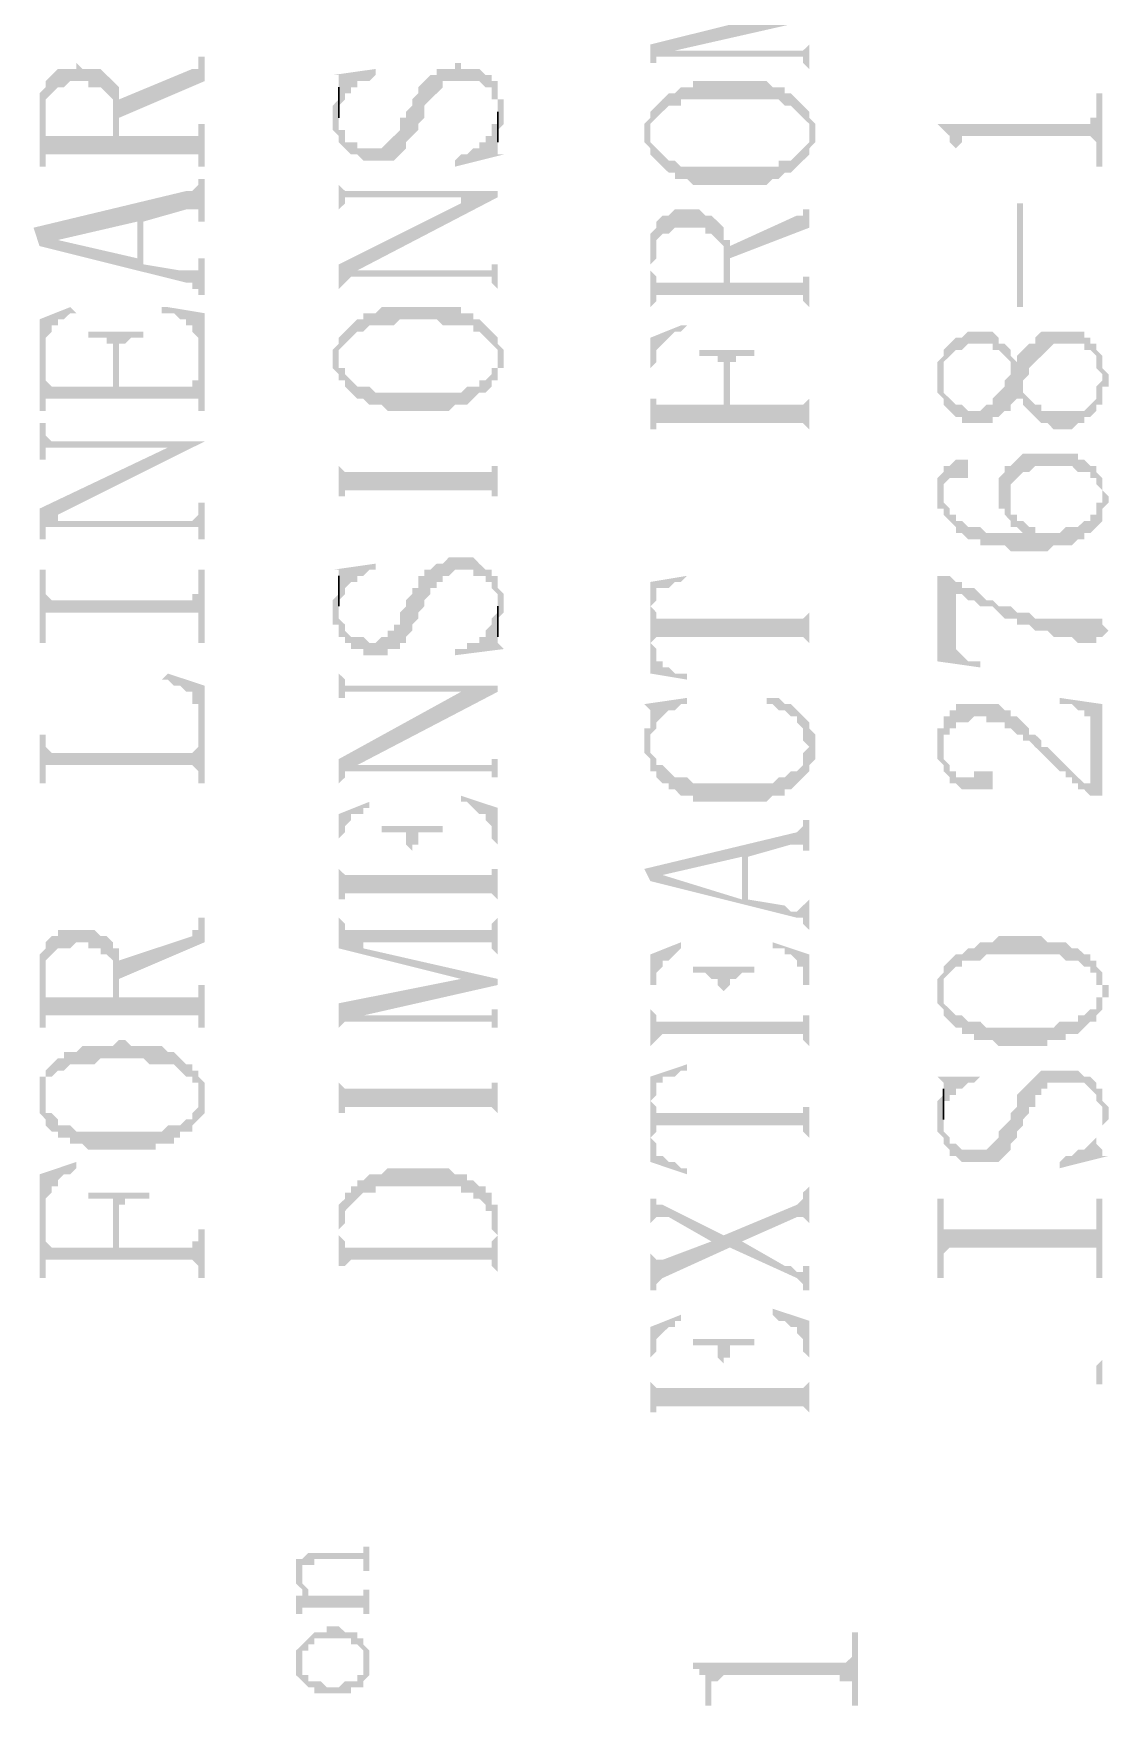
# Model space of a CAD drawing. Header units: inches. Extents: x 3613 to 8393, y -2205 to -794.
# Drawn here: x 3623.4 to 3631.35, y -1512.16 to -1499.8 of the extents above; entities that cross this region are included whole.
import ezdxf

# ---------------------------------------------------------------- set-up
doc = ezdxf.new("R2010")
doc.units = ezdxf.units.IN
doc.header["$MEASUREMENT"] = 0

msp = doc.modelspace()

# ---------------------------------------------------------------- hatches: boundary and pattern name
at = {"transparency": 33554559}
for points in [[(3627.961, -1499.883), (3627.961, -1500.064), (3627.961, -1500.019), (3628.006, -1500.019), (3628.006, -1499.974), (3628.051, -1499.974), (3628.142, -1499.928), (3629.135, -1499.703), (3628.864, -1499.658)], [(3628.051, -1499.974), (3629.089, -1499.974), (3629.089, -1500.019), (3629.089, -1500.019), (3629.135, -1500.064), (3629.135, -1499.838), (3629.135, -1499.883), (3629.135, -1499.883), (3629.089, -1499.928), (3628.142, -1499.928)], [(3624.035, -1500.289), (3624.035, -1500.425), (3624.667, -1500.154), (3624.667, -1499.974), (3624.621, -1499.974), (3624.621, -1500.019), (3624.621, -1500.064), (3624.576, -1500.064)], [(3623.448, -1500.38), (3623.448, -1500.786), (3623.493, -1500.786), (3623.493, -1500.335), (3623.493, -1500.289), (3623.538, -1500.244), (3623.538, -1500.244), (3623.583, -1500.199), (3623.628, -1500.199), (3623.674, -1500.154), (3623.809, -1500.154), (3623.809, -1500.199), (3623.899, -1500.199), (3623.944, -1500.244), (3623.944, -1500.244), (3623.99, -1500.289), (3623.99, -1500.56), (3624.035, -1500.199), (3623.99, -1500.154), (3623.99, -1500.154), (3623.944, -1500.109), (3623.944, -1500.109), (3623.899, -1500.064), (3623.764, -1500.064), (3623.719, -1500.019), (3623.719, -1500.064), (3623.583, -1500.064), (3623.538, -1500.109), (3623.538, -1500.109), (3623.493, -1500.154), (3623.493, -1500.199), (3623.448, -1500.244), (3623.448, -1500.335)], [(3625.614, -1500.425), (3625.614, -1500.515), (3625.659, -1500.56), (3625.659, -1500.605), (3625.659, -1500.605), (3625.705, -1500.651), (3625.705, -1500.651), (3625.75, -1500.696), (3625.795, -1500.696), (3625.84, -1500.741), (3626.066, -1500.741), (3626.111, -1500.696), (3626.111, -1500.696), (3626.156, -1500.651), (3626.156, -1500.605), (3626.201, -1500.56), (3626.201, -1500.56), (3626.246, -1500.515), (3626.246, -1500.47), (3626.291, -1500.425), (3626.291, -1500.335), (3626.336, -1500.289), (3626.336, -1500.289), (3626.382, -1500.244), (3626.382, -1500.244), (3626.427, -1500.199), (3626.427, -1500.154), (3626.697, -1500.154), (3626.743, -1500.199), (3626.788, -1500.199), (3626.788, -1500.289), (3626.833, -1500.289), (3626.833, -1500.56), (3626.833, -1500.515), (3626.833, -1500.515), (3626.878, -1500.47), (3626.878, -1500.38), (3626.878, -1500.289), (3626.833, -1500.289), (3626.833, -1500.154), (3626.788, -1500.154), (3626.788, -1500.109), (3626.743, -1500.109), (3626.697, -1500.064), (3626.562, -1500.064), (3626.562, -1500.019), (3626.517, -1500.019), (3626.517, -1500.064), (3626.382, -1500.064), (3626.382, -1500.109), (3626.336, -1500.109), (3626.291, -1500.154), (3626.291, -1500.154), (3626.246, -1500.199), (3626.246, -1500.244), (3626.201, -1500.289), (3626.201, -1500.335), (3626.156, -1500.38), (3626.156, -1500.425), (3626.111, -1500.425), (3626.111, -1500.515), (3626.066, -1500.56), (3626.066, -1500.56), (3626.02, -1500.605), (3626.02, -1500.605), (3625.975, -1500.651), (3625.795, -1500.651), (3625.795, -1500.605), (3625.705, -1500.605), (3625.705, -1500.515), (3625.659, -1500.515), (3625.659, -1500.244), (3625.659, -1500.289), (3625.659, -1500.289), (3625.614, -1500.335), (3625.614, -1500.38)], [(3625.614, -1500.109), (3625.659, -1500.109), (3625.659, -1500.154), (3625.659, -1500.335), (3625.705, -1500.289), (3625.705, -1500.244), (3625.75, -1500.244), (3625.75, -1500.199), (3625.795, -1500.199), (3625.795, -1500.154), (3625.885, -1500.154), (3625.93, -1500.109), (3625.93, -1500.064)], [(3623.493, -1500.741), (3623.493, -1500.696), (3624.621, -1500.696), (3624.621, -1500.786), (3624.667, -1500.786), (3624.667, -1500.47), (3624.621, -1500.47), (3624.621, -1500.515), (3624.621, -1500.56), (3624.035, -1500.56), (3624.035, -1500.289), (3624.035, -1500.199), (3623.99, -1500.56), (3623.493, -1500.56), (3623.493, -1500.425)], [(3627.961, -1500.38), (3627.961, -1500.56), (3627.961, -1500.515), (3627.961, -1500.47), (3628.006, -1500.425), (3628.006, -1500.425), (3628.051, -1500.38), (3628.051, -1500.38), (3628.097, -1500.335), (3628.187, -1500.335), (3628.187, -1500.289), (3628.909, -1500.289), (3628.954, -1500.335), (3628.999, -1500.335), (3629.044, -1500.38), (3629.044, -1500.38), (3629.089, -1500.425), (3629.089, -1500.425), (3629.135, -1500.47), (3629.135, -1500.56), (3629.135, -1500.38), (3629.089, -1500.335), (3629.089, -1500.335), (3629.044, -1500.289), (3629.044, -1500.289), (3628.999, -1500.244), (3628.954, -1500.244), (3628.954, -1500.199), (3628.864, -1500.199), (3628.819, -1500.154), (3628.277, -1500.154), (3628.277, -1500.199), (3628.187, -1500.199), (3628.142, -1500.244), (3628.097, -1500.244), (3628.051, -1500.289), (3628.051, -1500.289), (3628.006, -1500.335), (3628.006, -1500.335)], [(3630.082, -1500.47), (3630.082, -1500.47), (3630.127, -1500.515), (3630.127, -1500.515), (3630.173, -1500.56), (3630.173, -1500.605), (3630.173, -1500.605), (3630.218, -1500.651), (3630.218, -1500.786), (3630.218, -1500.651), (3630.263, -1500.605), (3630.263, -1500.56), (3631.211, -1500.56), (3631.256, -1500.605), (3631.256, -1500.786), (3631.301, -1500.786), (3631.301, -1500.244), (3631.256, -1500.244), (3631.256, -1500.335), (3631.256, -1500.425), (3631.211, -1500.425), (3631.211, -1500.47), (3631.166, -1500.47)], [(3626.517, -1500.741), (3626.517, -1500.786), (3626.878, -1500.696), (3626.833, -1500.696), (3626.833, -1500.651), (3626.833, -1500.47), (3626.788, -1500.47), (3626.788, -1500.56), (3626.743, -1500.56), (3626.743, -1500.605), (3626.697, -1500.605), (3626.697, -1500.651), (3626.652, -1500.651), (3626.607, -1500.696), (3626.562, -1500.696)], [(3627.916, -1500.56), (3627.916, -1500.605), (3627.961, -1500.651), (3627.961, -1500.696), (3628.006, -1500.741), (3628.006, -1500.741), (3628.051, -1500.786), (3628.051, -1500.786), (3628.097, -1500.831), (3628.142, -1500.831), (3628.142, -1500.876), (3628.232, -1500.876), (3628.277, -1500.921), (3628.819, -1500.921), (3628.864, -1500.876), (3628.909, -1500.876), (3628.954, -1500.831), (3628.999, -1500.831), (3629.044, -1500.786), (3629.044, -1500.786), (3629.089, -1500.741), (3629.089, -1500.741), (3629.135, -1500.696), (3629.135, -1500.651), (3629.135, -1500.651), (3629.18, -1500.605), (3629.18, -1500.56), (3629.18, -1500.47), (3629.135, -1500.425), (3629.135, -1500.38), (3629.135, -1500.56), (3629.135, -1500.605), (3629.089, -1500.651), (3629.089, -1500.651), (3629.044, -1500.696), (3629.044, -1500.696), (3628.999, -1500.741), (3628.909, -1500.741), (3628.909, -1500.786), (3628.187, -1500.786), (3628.142, -1500.741), (3628.097, -1500.741), (3628.051, -1500.696), (3628.051, -1500.696), (3628.006, -1500.651), (3628.006, -1500.651), (3627.961, -1500.605), (3627.961, -1500.56), (3627.961, -1500.38), (3627.961, -1500.425), (3627.961, -1500.425), (3627.916, -1500.47), (3627.916, -1500.515)], [(3623.403, -1501.237), (3623.448, -1501.373), (3623.583, -1501.328), (3624.17, -1501.192), (3624.17, -1501.463), (3624.215, -1501.192), (3624.531, -1501.102), (3624.621, -1501.102), (3624.621, -1501.192), (3624.667, -1501.192), (3624.667, -1500.876), (3624.621, -1500.876), (3624.621, -1500.921), (3624.621, -1500.921), (3624.576, -1500.966), (3624.531, -1500.966)], [(3625.659, -1500.876), (3625.659, -1501.147), (3625.659, -1501.102), (3625.705, -1501.057), (3625.705, -1501.012), (3626.562, -1501.012), (3626.562, -1501.057), (3626.833, -1501.012), (3626.833, -1500.966), (3625.705, -1500.966), (3625.659, -1500.921)], [(3625.659, -1501.508), (3625.659, -1501.734), (3625.659, -1501.689), (3625.705, -1501.643), (3625.705, -1501.643), (3625.75, -1501.598), (3625.795, -1501.553), (3626.833, -1501.012), (3626.562, -1501.057)], [(3627.961, -1501.463), (3627.961, -1501.824), (3627.961, -1501.508), (3628.006, -1501.463), (3628.006, -1501.373), (3628.006, -1501.328), (3628.051, -1501.282), (3628.097, -1501.282), (3628.142, -1501.237), (3628.367, -1501.237), (3628.367, -1501.282), (3628.412, -1501.282), (3628.458, -1501.328), (3628.458, -1501.328), (3628.503, -1501.373), (3628.503, -1501.418), (3628.503, -1501.643), (3628.503, -1501.237), (3628.458, -1501.192), (3628.458, -1501.192), (3628.412, -1501.147), (3628.367, -1501.147), (3628.322, -1501.102), (3628.142, -1501.102), (3628.097, -1501.147), (3628.051, -1501.147), (3628.006, -1501.192), (3628.006, -1501.237), (3627.961, -1501.282), (3627.961, -1501.418)], [(3628.548, -1501.373), (3628.548, -1501.463), (3629.135, -1501.237), (3629.135, -1501.057), (3629.135, -1501.102), (3629.089, -1501.102), (3629.089, -1501.147), (3629.044, -1501.147)], [(3630.714, -1501.824), (3630.714, -1501.057), (3630.669, -1501.057), (3630.669, -1501.824)], [(3623.448, -1501.373), (3624.531, -1501.643), (3624.576, -1501.643), (3624.576, -1501.689), (3624.621, -1501.689), (3624.621, -1501.734), (3624.667, -1501.734), (3624.667, -1501.463), (3624.621, -1501.463), (3624.621, -1501.508), (3624.621, -1501.553), (3624.486, -1501.553), (3624.215, -1501.508), (3624.215, -1501.192), (3624.17, -1501.463), (3623.583, -1501.328), (3623.583, -1501.328)], [(3627.961, -1501.824), (3628.006, -1501.779), (3628.006, -1501.734), (3629.089, -1501.734), (3629.089, -1501.779), (3629.089, -1501.779), (3629.135, -1501.824), (3629.135, -1501.553), (3629.135, -1501.598), (3629.089, -1501.598), (3629.089, -1501.643), (3628.548, -1501.643), (3628.548, -1501.328), (3628.503, -1501.328), (3628.503, -1501.282), (3628.503, -1501.643), (3628.006, -1501.643), (3628.006, -1501.598), (3628.006, -1501.598), (3627.961, -1501.553), (3627.961, -1501.508)], [(3625.75, -1501.598), (3626.788, -1501.598), (3626.788, -1501.643), (3626.788, -1501.643), (3626.833, -1501.689), (3626.833, -1501.734), (3626.833, -1501.463), (3626.833, -1501.508), (3626.788, -1501.508), (3626.788, -1501.553), (3625.795, -1501.553)], [(3623.448, -1501.914), (3623.448, -1502.591), (3623.493, -1502.591), (3623.493, -1502.14), (3623.493, -1502.05), (3623.538, -1502.005), (3623.538, -1501.959), (3623.583, -1501.959), (3623.583, -1501.914), (3623.628, -1501.914), (3623.674, -1501.869), (3623.719, -1501.869), (3623.674, -1501.824)], [(3624.351, -1501.824), (3624.351, -1501.869), (3624.441, -1501.869), (3624.486, -1501.914), (3624.531, -1501.914), (3624.531, -1501.959), (3624.576, -1501.959), (3624.576, -1502.005), (3624.621, -1502.05), (3624.621, -1502.591), (3624.667, -1502.591), (3624.667, -1501.869), (3624.396, -1501.824)], [(3625.659, -1502.05), (3625.659, -1502.185), (3625.659, -1502.14), (3625.659, -1502.14), (3625.705, -1502.095), (3625.705, -1502.095), (3625.75, -1502.05), (3625.75, -1502.05), (3625.795, -1502.005), (3625.84, -1502.005), (3625.885, -1501.959), (3626.066, -1501.959), (3626.111, -1501.914), (3626.382, -1501.914), (3626.427, -1501.959), (3626.652, -1501.959), (3626.652, -1502.005), (3626.697, -1502.005), (3626.743, -1502.05), (3626.743, -1502.05), (3626.788, -1502.095), (3626.788, -1502.095), (3626.833, -1502.14), (3626.833, -1502.185), (3626.833, -1502.05), (3626.788, -1502.005), (3626.788, -1502.005), (3626.743, -1501.959), (3626.743, -1501.959), (3626.697, -1501.914), (3626.652, -1501.914), (3626.652, -1501.869), (3626.562, -1501.869), (3626.562, -1501.824), (3625.975, -1501.824), (3625.93, -1501.869), (3625.84, -1501.869), (3625.84, -1501.914), (3625.795, -1501.914), (3625.75, -1501.959), (3625.75, -1501.959), (3625.705, -1502.005), (3625.705, -1502.005)], [(3627.961, -1502.05), (3627.961, -1502.772), (3627.961, -1502.275), (3627.961, -1502.275), (3628.006, -1502.23), (3628.006, -1502.14), (3628.051, -1502.095), (3628.051, -1502.095), (3628.097, -1502.05), (3628.097, -1502.05), (3628.142, -1502.005), (3628.187, -1502.005), (3628.232, -1501.959), (3628.187, -1501.959)], [(3623.809, -1502.005), (3623.809, -1502.05), (3623.944, -1502.05), (3623.944, -1502.095), (3623.99, -1502.095), (3623.99, -1502.411), (3624.035, -1502.185), (3624.035, -1502.095), (3624.08, -1502.095), (3624.125, -1502.05), (3624.215, -1502.05), (3624.215, -1502.005)], [(3625.614, -1502.185), (3625.614, -1502.275), (3625.659, -1502.32), (3625.659, -1502.366), (3625.705, -1502.366), (3625.705, -1502.411), (3625.75, -1502.456), (3625.75, -1502.456), (3625.795, -1502.501), (3625.84, -1502.501), (3625.885, -1502.546), (3625.975, -1502.546), (3626.02, -1502.591), (3626.472, -1502.591), (3626.517, -1502.546), (3626.607, -1502.546), (3626.652, -1502.501), (3626.652, -1502.501), (3626.697, -1502.456), (3626.743, -1502.456), (3626.788, -1502.411), (3626.788, -1502.366), (3626.833, -1502.366), (3626.833, -1502.275), (3626.878, -1502.275), (3626.878, -1502.185), (3626.878, -1502.14), (3626.833, -1502.095), (3626.833, -1502.05), (3626.833, -1502.23), (3626.833, -1502.275), (3626.788, -1502.275), (3626.788, -1502.32), (3626.743, -1502.366), (3626.697, -1502.366), (3626.697, -1502.411), (3626.607, -1502.411), (3626.562, -1502.456), (3625.93, -1502.456), (3625.885, -1502.411), (3625.795, -1502.411), (3625.75, -1502.366), (3625.75, -1502.366), (3625.705, -1502.32), (3625.705, -1502.275), (3625.659, -1502.275), (3625.659, -1502.05), (3625.659, -1502.095), (3625.614, -1502.14)], [(3630.082, -1502.32), (3630.082, -1502.456), (3630.082, -1502.456), (3630.127, -1502.501), (3630.127, -1502.546), (3630.127, -1502.546), (3630.173, -1502.591), (3630.173, -1502.591), (3630.218, -1502.636), (3630.263, -1502.636), (3630.263, -1502.681), (3630.489, -1502.681), (3630.489, -1502.636), (3630.534, -1502.636), (3630.579, -1502.591), (3630.624, -1502.591), (3630.624, -1502.546), (3630.669, -1502.501), (3630.669, -1502.456), (3630.669, -1502.501), (3630.714, -1502.501), (3630.714, -1502.366), (3630.759, -1502.32), (3630.759, -1502.275), (3630.804, -1502.23), (3630.804, -1502.23), (3630.85, -1502.185), (3630.85, -1502.185), (3630.895, -1502.14), (3630.895, -1502.14), (3630.94, -1502.095), (3631.166, -1502.095), (3631.166, -1502.14), (3631.211, -1502.14), (3631.256, -1502.185), (3631.256, -1502.275), (3631.301, -1502.32), (3631.301, -1502.546), (3631.301, -1502.411), (3631.346, -1502.411), (3631.346, -1502.32), (3631.301, -1502.275), (3631.301, -1502.185), (3631.301, -1502.185), (3631.256, -1502.14), (3631.256, -1502.095), (3631.211, -1502.095), (3631.211, -1502.05), (3631.166, -1502.05), (3631.166, -1502.005), (3630.85, -1502.005), (3630.804, -1502.05), (3630.804, -1502.095), (3630.759, -1502.095), (3630.714, -1502.14), (3630.714, -1502.14), (3630.669, -1502.185), (3630.669, -1502.23), (3630.669, -1502.23), (3630.624, -1502.185), (3630.624, -1502.275), (3630.624, -1502.32), (3630.579, -1502.366), (3630.579, -1502.411), (3630.579, -1502.411), (3630.534, -1502.456), (3630.534, -1502.456), (3630.489, -1502.501), (3630.489, -1502.546), (3630.443, -1502.546), (3630.398, -1502.591), (3630.308, -1502.591), (3630.263, -1502.546), (3630.218, -1502.546), (3630.173, -1502.501), (3630.173, -1502.501), (3630.127, -1502.456), (3630.127, -1502.14), (3630.127, -1502.185), (3630.082, -1502.23), (3630.082, -1502.275), (3630.082, -1502.275)], [(3630.127, -1502.14), (3630.127, -1502.32), (3630.127, -1502.23), (3630.173, -1502.185), (3630.173, -1502.185), (3630.218, -1502.14), (3630.263, -1502.14), (3630.308, -1502.095), (3630.489, -1502.095), (3630.489, -1502.14), (3630.534, -1502.14), (3630.579, -1502.185), (3630.579, -1502.185), (3630.624, -1502.23), (3630.624, -1502.275), (3630.624, -1502.14), (3630.624, -1502.14), (3630.579, -1502.095), (3630.534, -1502.095), (3630.534, -1502.05), (3630.534, -1502.05), (3630.489, -1502.005), (3630.308, -1502.005), (3630.263, -1502.05), (3630.218, -1502.05), (3630.173, -1502.095), (3630.173, -1502.095)], [(3623.493, -1502.591), (3623.493, -1502.501), (3624.621, -1502.501), (3624.621, -1502.546), (3624.621, -1502.32), (3624.621, -1502.366), (3624.576, -1502.366), (3624.576, -1502.411), (3624.035, -1502.411), (3624.035, -1502.185), (3623.99, -1502.411), (3623.538, -1502.411), (3623.493, -1502.366), (3623.493, -1502.14)], [(3628.322, -1502.14), (3628.322, -1502.185), (3628.458, -1502.185), (3628.458, -1502.23), (3628.503, -1502.23), (3628.503, -1502.546), (3628.548, -1502.32), (3628.548, -1502.23), (3628.593, -1502.23), (3628.593, -1502.185), (3628.728, -1502.185), (3628.728, -1502.14)], [(3627.961, -1502.727), (3628.006, -1502.727), (3628.006, -1502.681), (3629.089, -1502.681), (3629.135, -1502.727), (3629.135, -1502.772), (3629.135, -1502.456), (3629.135, -1502.501), (3629.135, -1502.501), (3629.089, -1502.546), (3628.548, -1502.546), (3628.548, -1502.32), (3628.503, -1502.546), (3628.006, -1502.546), (3628.006, -1502.501), (3627.961, -1502.501), (3627.961, -1502.275)], [(3630.714, -1502.501), (3630.714, -1502.546), (3630.759, -1502.591), (3630.759, -1502.591), (3630.804, -1502.636), (3630.804, -1502.636), (3630.85, -1502.681), (3630.895, -1502.681), (3630.94, -1502.727), (3631.075, -1502.727), (3631.12, -1502.681), (3631.166, -1502.681), (3631.166, -1502.636), (3631.211, -1502.636), (3631.256, -1502.591), (3631.256, -1502.546), (3631.301, -1502.546), (3631.301, -1502.366), (3631.301, -1502.366), (3631.256, -1502.411), (3631.256, -1502.501), (3631.256, -1502.501), (3631.211, -1502.546), (3631.211, -1502.546), (3631.166, -1502.591), (3630.85, -1502.591), (3630.85, -1502.546), (3630.804, -1502.546), (3630.759, -1502.501), (3630.759, -1502.501), (3630.714, -1502.456), (3630.714, -1502.456)], [(3623.448, -1502.681), (3623.448, -1502.952), (3623.493, -1502.952), (3623.493, -1502.862), (3624.396, -1502.862), (3624.667, -1502.817), (3623.538, -1502.817), (3623.493, -1502.772), (3623.493, -1502.681)], [(3623.448, -1503.313), (3623.448, -1503.539), (3623.493, -1503.539), (3623.493, -1503.494), (3623.493, -1503.449), (3623.538, -1503.449), (3623.583, -1503.358), (3624.667, -1502.817), (3624.396, -1502.862)], [(3625.659, -1502.817), (3625.659, -1503.404), (3625.659, -1503.223), (3625.705, -1503.223), (3625.705, -1503.178), (3626.788, -1503.178), (3626.788, -1503.223), (3626.833, -1503.223), (3626.833, -1503.404), (3626.833, -1502.817), (3626.833, -1502.997), (3626.788, -1502.997), (3626.788, -1503.043), (3625.705, -1503.043), (3625.659, -1502.997)], [(3630.127, -1503.043), (3630.127, -1503.178), (3630.127, -1503.133), (3630.127, -1503.133), (3630.173, -1503.088), (3630.308, -1503.088), (3630.308, -1503.043), (3630.308, -1502.952), (3630.218, -1502.952), (3630.173, -1502.997), (3630.127, -1502.997)], [(3630.534, -1503.223), (3630.534, -1503.313), (3630.579, -1503.313), (3630.579, -1503.358), (3630.579, -1503.358), (3630.624, -1503.404), (3630.624, -1503.133), (3630.624, -1503.133), (3630.669, -1503.088), (3630.669, -1503.088), (3630.714, -1503.043), (3630.759, -1503.043), (3630.804, -1502.997), (3631.075, -1502.997), (3631.12, -1503.043), (3631.211, -1503.043), (3631.211, -1503.088), (3631.256, -1503.088), (3631.256, -1503.133), (3631.256, -1503.133), (3631.301, -1503.178), (3631.301, -1503.404), (3631.301, -1503.358), (3631.301, -1503.313), (3631.346, -1503.268), (3631.346, -1503.223), (3631.346, -1503.223), (3631.301, -1503.178), (3631.301, -1503.088), (3631.301, -1503.088), (3631.256, -1503.043), (3631.256, -1502.997), (3631.211, -1502.997), (3631.166, -1502.952), (3631.12, -1502.952), (3631.12, -1502.907), (3630.714, -1502.907), (3630.669, -1502.952), (3630.669, -1502.952), (3630.624, -1502.997), (3630.579, -1502.997), (3630.579, -1503.043), (3630.579, -1503.043), (3630.534, -1503.088), (3630.534, -1503.178)], [(3630.082, -1503.178), (3630.082, -1503.223), (3630.082, -1503.313), (3630.127, -1503.313), (3630.127, -1503.358), (3630.173, -1503.404), (3630.173, -1503.404), (3630.218, -1503.449), (3630.218, -1503.494), (3630.263, -1503.494), (3630.308, -1503.539), (3630.398, -1503.539), (3630.398, -1503.584), (3630.579, -1503.584), (3630.624, -1503.629), (3630.895, -1503.629), (3630.94, -1503.584), (3631.075, -1503.584), (3631.12, -1503.539), (3631.166, -1503.539), (3631.166, -1503.494), (3631.211, -1503.494), (3631.256, -1503.449), (3631.256, -1503.449), (3631.301, -1503.404), (3631.301, -1503.223), (3631.301, -1503.268), (3631.256, -1503.268), (3631.256, -1503.358), (3631.211, -1503.358), (3631.211, -1503.404), (3631.166, -1503.404), (3631.12, -1503.449), (3631.03, -1503.449), (3630.985, -1503.494), (3630.804, -1503.494), (3630.804, -1503.449), (3630.759, -1503.449), (3630.714, -1503.494), (3630.443, -1503.494), (3630.398, -1503.449), (3630.308, -1503.449), (3630.263, -1503.404), (3630.218, -1503.404), (3630.218, -1503.358), (3630.173, -1503.358), (3630.173, -1503.313), (3630.127, -1503.268), (3630.127, -1503.043), (3630.082, -1503.088), (3630.082, -1503.133)], [(3623.538, -1503.449), (3624.621, -1503.449), (3624.621, -1503.539), (3624.667, -1503.539), (3624.667, -1503.268), (3624.621, -1503.268), (3624.621, -1503.358), (3624.621, -1503.358), (3624.576, -1503.404), (3623.583, -1503.404), (3623.583, -1503.358)], [(3630.624, -1503.404), (3630.624, -1503.449), (3630.669, -1503.449), (3630.714, -1503.494), (3630.759, -1503.449), (3630.714, -1503.404), (3630.669, -1503.404), (3630.669, -1503.358), (3630.624, -1503.358), (3630.624, -1503.268), (3630.624, -1503.223)], [(3625.614, -1504.035), (3625.614, -1504.171), (3625.659, -1504.171), (3625.659, -1504.261), (3625.705, -1504.261), (3625.705, -1504.306), (3625.75, -1504.306), (3625.75, -1504.351), (3625.84, -1504.351), (3625.84, -1504.397), (3626.02, -1504.397), (3626.02, -1504.351), (3626.111, -1504.351), (3626.111, -1504.306), (3626.156, -1504.306), (3626.156, -1504.261), (3626.156, -1504.261), (3626.201, -1504.216), (3626.201, -1504.171), (3626.246, -1504.126), (3626.246, -1504.081), (3626.291, -1504.035), (3626.291, -1503.99), (3626.336, -1503.945), (3626.336, -1503.9), (3626.382, -1503.9), (3626.382, -1503.855), (3626.427, -1503.855), (3626.427, -1503.81), (3626.472, -1503.81), (3626.517, -1503.765), (3626.652, -1503.765), (3626.652, -1503.81), (3626.743, -1503.81), (3626.743, -1503.855), (3626.788, -1503.855), (3626.788, -1503.9), (3626.788, -1503.9), (3626.833, -1503.945), (3626.833, -1504.216), (3626.833, -1504.126), (3626.878, -1504.081), (3626.878, -1504.035), (3626.878, -1503.945), (3626.833, -1503.9), (3626.833, -1503.855), (3626.833, -1503.81), (3626.788, -1503.81), (3626.788, -1503.765), (3626.743, -1503.765), (3626.697, -1503.72), (3626.697, -1503.72), (3626.652, -1503.674), (3626.472, -1503.674), (3626.427, -1503.72), (3626.382, -1503.72), (3626.336, -1503.765), (3626.291, -1503.765), (3626.291, -1503.81), (3626.246, -1503.81), (3626.246, -1503.9), (3626.201, -1503.9), (3626.201, -1503.945), (3626.156, -1503.99), (3626.156, -1504.035), (3626.111, -1504.081), (3626.111, -1504.171), (3626.066, -1504.171), (3626.066, -1504.216), (3626.02, -1504.216), (3626.02, -1504.261), (3625.975, -1504.261), (3625.93, -1504.306), (3625.885, -1504.306), (3625.84, -1504.261), (3625.75, -1504.261), (3625.705, -1504.216), (3625.705, -1504.171), (3625.659, -1504.126), (3625.659, -1503.855), (3625.659, -1503.945), (3625.614, -1503.99), (3625.614, -1503.99)], [(3623.448, -1503.765), (3623.448, -1504.306), (3623.493, -1504.306), (3623.493, -1504.081), (3624.621, -1504.081), (3624.621, -1504.306), (3624.667, -1504.306), (3624.667, -1503.765), (3624.621, -1503.765), (3624.621, -1503.9), (3624.621, -1503.945), (3624.576, -1503.945), (3624.576, -1503.99), (3623.538, -1503.99), (3623.493, -1503.945), (3623.493, -1503.765)], [(3625.614, -1503.765), (3625.659, -1503.765), (3625.659, -1503.81), (3625.659, -1503.99), (3625.705, -1503.945), (3625.705, -1503.9), (3625.705, -1503.9), (3625.75, -1503.855), (3625.795, -1503.855), (3625.795, -1503.81), (3625.84, -1503.81), (3625.885, -1503.765), (3625.93, -1503.765), (3625.93, -1503.72)], [(3627.961, -1503.855), (3627.961, -1504.035), (3627.961, -1504.035), (3628.006, -1503.99), (3628.006, -1503.945), (3628.006, -1503.9), (3628.097, -1503.9), (3628.142, -1503.855), (3628.187, -1503.855), (3628.232, -1503.81), (3628.232, -1503.81)], [(3630.082, -1503.81), (3630.082, -1504.442), (3630.398, -1504.487), (3630.398, -1504.442), (3630.308, -1504.442), (3630.263, -1504.397), (3630.263, -1504.397), (3630.218, -1504.351), (3630.218, -1503.9), (3630.173, -1503.81), (3630.127, -1503.81)], [(3630.173, -1503.81), (3630.218, -1503.9), (3630.218, -1503.945), (3630.263, -1503.945), (3630.308, -1503.99), (3630.353, -1503.99), (3630.398, -1504.035), (3630.489, -1504.035), (3630.534, -1504.081), (3630.534, -1504.081), (3630.579, -1504.126), (3630.669, -1504.126), (3630.669, -1504.171), (3630.759, -1504.171), (3630.804, -1504.216), (3630.895, -1504.216), (3630.94, -1504.261), (3631.075, -1504.261), (3631.12, -1504.306), (3631.256, -1504.306), (3631.256, -1504.261), (3631.301, -1504.261), (3631.346, -1504.216), (3631.301, -1504.171), (3631.301, -1504.126), (3630.804, -1504.126), (3630.759, -1504.081), (3630.669, -1504.081), (3630.624, -1504.035), (3630.534, -1504.035), (3630.489, -1503.99), (3630.443, -1503.99), (3630.398, -1503.945), (3630.398, -1503.945), (3630.353, -1503.9), (3630.263, -1503.9), (3630.263, -1503.855), (3630.218, -1503.855)], [(3627.961, -1503.855), (3627.961, -1504.532), (3628.232, -1504.577), (3628.232, -1504.532), (3628.142, -1504.532), (3628.097, -1504.487), (3628.051, -1504.487), (3628.051, -1504.442), (3628.006, -1504.442), (3628.006, -1504.351), (3627.961, -1504.306), (3627.961, -1504.035)], [(3627.961, -1504.035), (3627.961, -1504.306), (3628.006, -1504.261), (3629.089, -1504.261), (3629.135, -1504.306), (3629.135, -1504.397), (3629.135, -1503.99), (3629.135, -1504.081), (3629.135, -1504.081), (3629.089, -1504.126), (3628.006, -1504.126), (3628.006, -1504.081)], [(3626.517, -1504.351), (3626.517, -1504.397), (3626.878, -1504.351), (3626.833, -1504.306), (3626.833, -1504.081), (3626.788, -1504.126), (3626.788, -1504.171), (3626.788, -1504.171), (3626.743, -1504.216), (3626.743, -1504.261), (3626.697, -1504.261), (3626.697, -1504.306), (3626.607, -1504.306), (3626.607, -1504.351), (3626.562, -1504.351)], [(3624.351, -1504.577), (3624.396, -1504.577), (3624.441, -1504.622), (3624.486, -1504.622), (3624.531, -1504.667), (3624.576, -1504.667), (3624.576, -1504.758), (3624.621, -1504.758), (3624.621, -1505.344), (3624.667, -1505.344), (3624.667, -1504.622), (3624.396, -1504.532)], [(3625.659, -1504.487), (3625.659, -1504.803), (3625.659, -1504.712), (3625.705, -1504.712), (3625.705, -1504.667), (3626.833, -1504.667), (3626.833, -1504.622), (3625.705, -1504.622), (3625.705, -1504.577), (3625.705, -1504.577), (3625.659, -1504.532)], [(3625.659, -1505.164), (3625.659, -1505.389), (3625.659, -1505.344), (3625.705, -1505.299), (3625.705, -1505.254), (3625.75, -1505.254), (3625.795, -1505.209), (3626.833, -1504.667), (3626.562, -1504.667)], [(3627.916, -1504.758), (3627.916, -1504.758), (3627.961, -1504.803), (3627.961, -1505.209), (3627.961, -1504.983), (3628.006, -1504.938), (3628.006, -1504.893), (3628.006, -1504.893), (3628.051, -1504.848), (3628.051, -1504.848), (3628.097, -1504.803), (3628.142, -1504.803), (3628.187, -1504.758), (3628.232, -1504.758), (3628.232, -1504.712)], [(3628.819, -1504.758), (3628.864, -1504.758), (3628.909, -1504.803), (3628.954, -1504.803), (3628.999, -1504.848), (3629.044, -1504.848), (3629.044, -1504.893), (3629.089, -1504.938), (3629.089, -1505.028), (3629.135, -1505.074), (3629.135, -1504.893), (3629.089, -1504.848), (3629.089, -1504.848), (3629.044, -1504.803), (3629.044, -1504.803), (3628.999, -1504.758), (3628.954, -1504.758), (3628.909, -1504.712), (3628.819, -1504.712)], [(3630.082, -1505.074), (3630.082, -1505.119), (3630.082, -1505.164), (3630.127, -1505.209), (3630.127, -1505.254), (3630.127, -1505.074), (3630.127, -1504.983), (3630.173, -1504.983), (3630.173, -1504.938), (3630.218, -1504.938), (3630.218, -1504.893), (3630.308, -1504.893), (3630.353, -1504.848), (3630.443, -1504.848), (3630.443, -1504.893), (3630.579, -1504.893), (3630.579, -1504.938), (3630.624, -1504.938), (3630.669, -1504.983), (3630.714, -1504.983), (3630.714, -1505.028), (3630.759, -1505.028), (3630.804, -1505.074), (3630.804, -1505.074), (3630.85, -1505.119), (3630.895, -1505.164), (3630.895, -1505.164), (3630.94, -1505.209), (3630.94, -1505.209), (3630.985, -1505.254), (3631.03, -1505.254), (3631.03, -1505.299), (3631.075, -1505.299), (3631.075, -1505.344), (3631.12, -1505.344), (3631.12, -1505.389), (3631.166, -1505.389), (3631.211, -1505.435), (3631.211, -1505.344), (3631.166, -1505.344), (3631.12, -1505.299), (3631.12, -1505.299), (3631.075, -1505.254), (3631.03, -1505.209), (3631.03, -1505.209), (3630.985, -1505.164), (3630.985, -1505.164), (3630.94, -1505.119), (3630.94, -1505.119), (3630.895, -1505.074), (3630.85, -1505.074), (3630.85, -1505.028), (3630.804, -1504.983), (3630.759, -1504.983), (3630.759, -1504.938), (3630.714, -1504.893), (3630.714, -1504.893), (3630.669, -1504.848), (3630.624, -1504.848), (3630.624, -1504.803), (3630.579, -1504.803), (3630.534, -1504.758), (3630.218, -1504.758), (3630.218, -1504.803), (3630.173, -1504.803), (3630.173, -1504.848), (3630.127, -1504.848), (3630.127, -1504.938), (3630.082, -1504.938), (3630.082, -1505.028)], [(3630.985, -1504.712), (3630.985, -1504.758), (3631.075, -1504.758), (3631.12, -1504.803), (3631.166, -1504.803), (3631.166, -1504.848), (3631.211, -1504.848), (3631.211, -1505.435), (3631.301, -1505.435), (3631.301, -1504.758)], [(3627.916, -1505.028), (3627.916, -1505.119), (3627.961, -1505.164), (3627.961, -1505.209), (3627.961, -1504.848), (3627.961, -1504.938), (3627.916, -1504.938), (3627.916, -1504.983)], [(3627.961, -1505.209), (3627.961, -1505.254), (3628.006, -1505.254), (3628.006, -1505.299), (3628.051, -1505.344), (3628.097, -1505.344), (3628.097, -1505.389), (3628.142, -1505.389), (3628.187, -1505.435), (3628.277, -1505.435), (3628.277, -1505.48), (3628.819, -1505.48), (3628.864, -1505.435), (3628.954, -1505.435), (3628.954, -1505.389), (3628.999, -1505.389), (3629.044, -1505.344), (3629.044, -1505.344), (3629.089, -1505.299), (3629.089, -1505.299), (3629.135, -1505.254), (3629.135, -1505.209), (3629.18, -1505.164), (3629.18, -1505.119), (3629.18, -1505.074), (3629.18, -1504.983), (3629.135, -1504.938), (3629.135, -1504.893), (3629.135, -1505.074), (3629.135, -1505.074), (3629.089, -1505.119), (3629.089, -1505.164), (3629.089, -1505.209), (3629.044, -1505.254), (3628.999, -1505.254), (3628.954, -1505.299), (3628.909, -1505.299), (3628.864, -1505.344), (3628.277, -1505.344), (3628.232, -1505.299), (3628.142, -1505.299), (3628.097, -1505.254), (3628.097, -1505.254), (3628.051, -1505.209), (3628.006, -1505.209), (3628.006, -1505.164), (3628.006, -1505.164), (3627.961, -1505.119), (3627.961, -1505.074), (3627.961, -1505.074)], [(3623.448, -1504.983), (3623.448, -1505.344), (3623.493, -1505.344), (3623.493, -1505.254), (3623.493, -1505.209), (3624.576, -1505.209), (3624.621, -1505.254), (3624.621, -1505.299), (3624.621, -1505.028), (3624.621, -1505.074), (3624.621, -1505.074), (3624.576, -1505.119), (3623.538, -1505.119), (3623.493, -1505.074), (3623.493, -1504.983)], [(3625.75, -1505.254), (3626.788, -1505.254), (3626.788, -1505.299), (3626.833, -1505.299), (3626.833, -1505.389), (3626.833, -1505.074), (3626.833, -1505.164), (3626.788, -1505.164), (3626.788, -1505.209), (3625.795, -1505.209)], [(3630.127, -1505.254), (3630.127, -1505.254), (3630.173, -1505.299), (3630.173, -1505.344), (3630.218, -1505.344), (3630.263, -1505.389), (3630.489, -1505.389), (3630.489, -1505.299), (3630.489, -1505.254), (3630.353, -1505.254), (3630.353, -1505.299), (3630.218, -1505.299), (3630.218, -1505.254), (3630.173, -1505.254), (3630.173, -1505.209), (3630.173, -1505.209), (3630.127, -1505.164), (3630.127, -1505.074)], [(3626.562, -1505.48), (3626.607, -1505.48), (3626.652, -1505.525), (3626.652, -1505.525), (3626.697, -1505.57), (3626.743, -1505.57), (3626.743, -1505.615), (3626.743, -1505.615), (3626.788, -1505.66), (3626.788, -1505.75), (3626.833, -1505.796), (3626.833, -1506.247), (3626.833, -1505.525), (3626.562, -1505.435)], [(3625.659, -1505.57), (3625.659, -1506.247), (3625.659, -1505.75), (3625.659, -1505.75), (3625.705, -1505.705), (3625.705, -1505.66), (3625.75, -1505.615), (3625.75, -1505.57), (3625.84, -1505.57), (3625.84, -1505.525), (3625.885, -1505.525), (3625.885, -1505.48)], [(3625.975, -1505.66), (3625.975, -1505.705), (3626.156, -1505.705), (3626.156, -1505.796), (3626.201, -1505.841), (3626.201, -1506.021), (3626.201, -1505.796), (3626.246, -1505.796), (3626.246, -1505.705), (3626.427, -1505.705), (3626.427, -1505.66)], [(3627.916, -1505.976), (3627.961, -1506.066), (3628.051, -1506.021), (3628.638, -1505.886), (3628.638, -1506.202), (3628.683, -1505.886), (3628.999, -1505.796), (3629.089, -1505.796), (3629.089, -1505.841), (3629.135, -1505.841), (3629.135, -1505.886), (3629.135, -1505.57), (3629.135, -1505.615), (3629.089, -1505.615), (3629.089, -1505.66), (3629.089, -1505.66), (3629.044, -1505.705)], [(3625.659, -1506.202), (3625.705, -1506.202), (3625.705, -1506.157), (3626.788, -1506.157), (3626.833, -1506.202), (3626.833, -1505.976), (3626.788, -1505.976), (3626.788, -1506.021), (3626.201, -1506.021), (3626.201, -1505.841), (3626.201, -1506.021), (3625.705, -1506.021), (3625.659, -1505.976), (3625.659, -1505.75)], [(3627.961, -1506.066), (3629.044, -1506.337), (3629.089, -1506.337), (3629.089, -1506.382), (3629.089, -1506.382), (3629.135, -1506.427), (3629.135, -1506.202), (3629.135, -1506.202), (3629.089, -1506.247), (3629.089, -1506.247), (3629.044, -1506.292), (3628.999, -1506.292), (3628.954, -1506.247), (3628.683, -1506.202), (3628.683, -1505.886), (3628.638, -1506.202), (3628.051, -1506.021), (3628.051, -1506.021)], [(3623.448, -1506.743), (3623.448, -1507.15), (3623.493, -1507.15), (3623.493, -1506.698), (3623.493, -1506.653), (3623.538, -1506.608), (3623.538, -1506.608), (3623.583, -1506.563), (3623.674, -1506.563), (3623.719, -1506.518), (3623.809, -1506.518), (3623.809, -1506.563), (3623.899, -1506.563), (3623.899, -1506.608), (3623.944, -1506.608), (3623.99, -1506.653), (3623.99, -1506.924), (3624.035, -1506.563), (3623.99, -1506.563), (3623.99, -1506.518), (3623.944, -1506.473), (3623.899, -1506.473), (3623.854, -1506.427), (3623.583, -1506.427), (3623.583, -1506.473), (3623.538, -1506.473), (3623.493, -1506.518), (3623.493, -1506.563), (3623.448, -1506.608), (3623.448, -1506.653), (3623.448, -1506.698)], [(3624.035, -1506.653), (3624.035, -1506.789), (3624.667, -1506.518), (3624.667, -1506.337), (3624.621, -1506.337), (3624.621, -1506.382), (3624.621, -1506.427), (3624.576, -1506.427), (3624.576, -1506.473)], [(3625.659, -1506.337), (3625.659, -1506.563), (3626.562, -1506.789), (3626.562, -1506.789), (3626.833, -1506.834), (3626.833, -1506.789), (3625.84, -1506.563), (3625.84, -1506.518), (3625.75, -1506.427), (3625.705, -1506.427), (3625.705, -1506.382), (3625.705, -1506.382), (3625.659, -1506.337)], [(3625.75, -1506.427), (3625.84, -1506.518), (3626.788, -1506.518), (3626.788, -1506.563), (3626.788, -1506.563), (3626.833, -1506.608), (3626.833, -1506.337), (3626.833, -1506.337), (3626.788, -1506.382), (3626.788, -1506.427), (3626.743, -1506.427)], [(3627.961, -1506.608), (3627.961, -1507.33), (3627.961, -1506.834), (3628.006, -1506.834), (3628.006, -1506.743), (3628.006, -1506.743), (3628.051, -1506.698), (3628.051, -1506.653), (3628.097, -1506.653), (3628.142, -1506.608), (3628.142, -1506.608), (3628.187, -1506.563), (3628.187, -1506.518)], [(3628.864, -1506.563), (3628.954, -1506.563), (3628.954, -1506.608), (3628.999, -1506.608), (3629.044, -1506.653), (3629.044, -1506.698), (3629.089, -1506.698), (3629.089, -1506.834), (3629.135, -1506.834), (3629.135, -1507.33), (3629.135, -1506.608), (3628.864, -1506.518)], [(3630.127, -1506.698), (3630.127, -1506.879), (3630.127, -1506.789), (3630.127, -1506.789), (3630.173, -1506.743), (3630.173, -1506.743), (3630.218, -1506.698), (3630.263, -1506.698), (3630.263, -1506.653), (3630.398, -1506.653), (3630.443, -1506.608), (3630.985, -1506.608), (3631.03, -1506.653), (3631.12, -1506.653), (3631.166, -1506.698), (3631.211, -1506.698), (3631.211, -1506.743), (3631.256, -1506.743), (3631.256, -1506.834), (3631.301, -1506.834), (3631.301, -1506.879), (3631.301, -1506.743), (3631.256, -1506.698), (3631.256, -1506.653), (3631.211, -1506.653), (3631.211, -1506.608), (3631.166, -1506.608), (3631.12, -1506.563), (3631.075, -1506.563), (3631.03, -1506.518), (3630.895, -1506.518), (3630.85, -1506.473), (3630.534, -1506.473), (3630.489, -1506.518), (3630.398, -1506.518), (3630.353, -1506.563), (3630.308, -1506.563), (3630.263, -1506.608), (3630.218, -1506.608), (3630.173, -1506.653), (3630.173, -1506.653)], [(3623.493, -1507.104), (3623.493, -1507.059), (3624.621, -1507.059), (3624.621, -1507.15), (3624.667, -1507.15), (3624.667, -1506.834), (3624.621, -1506.834), (3624.621, -1506.879), (3624.621, -1506.924), (3624.035, -1506.924), (3624.035, -1506.653), (3624.035, -1506.563), (3623.99, -1506.924), (3623.493, -1506.924), (3623.493, -1506.789)], [(3625.659, -1506.969), (3625.659, -1507.195), (3625.659, -1507.15), (3625.659, -1507.15), (3625.705, -1507.104), (3625.75, -1507.104), (3625.84, -1507.059), (3626.833, -1506.834), (3626.562, -1506.789)], [(3628.277, -1506.698), (3628.277, -1506.743), (3628.367, -1506.743), (3628.412, -1506.789), (3628.458, -1506.789), (3628.458, -1506.834), (3628.458, -1506.834), (3628.503, -1506.879), (3628.503, -1507.104), (3628.503, -1506.879), (3628.503, -1506.879), (3628.548, -1506.834), (3628.548, -1506.789), (3628.593, -1506.789), (3628.638, -1506.743), (3628.728, -1506.743), (3628.728, -1506.698)], [(3630.082, -1506.879), (3630.082, -1506.924), (3630.082, -1506.969), (3630.127, -1507.014), (3630.127, -1507.059), (3630.173, -1507.104), (3630.173, -1507.104), (3630.218, -1507.15), (3630.263, -1507.15), (3630.263, -1507.195), (3630.353, -1507.195), (3630.353, -1507.24), (3630.489, -1507.24), (3630.534, -1507.285), (3630.895, -1507.285), (3630.895, -1507.24), (3631.03, -1507.24), (3631.03, -1507.195), (3631.12, -1507.195), (3631.166, -1507.15), (3631.166, -1507.15), (3631.211, -1507.104), (3631.256, -1507.104), (3631.256, -1507.059), (3631.301, -1507.014), (3631.301, -1506.924), (3631.346, -1506.924), (3631.346, -1506.834), (3631.301, -1506.834), (3631.301, -1506.743), (3631.301, -1506.879), (3631.301, -1506.924), (3631.256, -1506.924), (3631.256, -1507.014), (3631.211, -1507.014), (3631.166, -1507.059), (3631.12, -1507.059), (3631.12, -1507.104), (3630.985, -1507.104), (3630.94, -1507.15), (3630.443, -1507.15), (3630.398, -1507.104), (3630.308, -1507.104), (3630.263, -1507.059), (3630.218, -1507.059), (3630.173, -1507.014), (3630.173, -1507.014), (3630.127, -1506.969), (3630.127, -1506.924), (3630.127, -1506.698), (3630.127, -1506.743), (3630.082, -1506.789), (3630.082, -1506.834)], [(3627.961, -1507.285), (3628.006, -1507.24), (3628.006, -1507.24), (3628.051, -1507.195), (3629.089, -1507.195), (3629.089, -1507.24), (3629.089, -1507.24), (3629.135, -1507.285), (3629.135, -1507.014), (3629.135, -1507.059), (3629.089, -1507.059), (3629.089, -1507.104), (3628.503, -1507.104), (3628.503, -1506.879), (3628.503, -1507.104), (3628.006, -1507.104), (3628.006, -1507.059), (3628.006, -1507.059), (3627.961, -1507.014), (3627.961, -1506.834)], [(3625.75, -1507.104), (3626.788, -1507.104), (3626.788, -1507.15), (3626.833, -1507.15), (3626.833, -1507.195), (3626.833, -1506.969), (3626.833, -1507.014), (3626.788, -1507.014), (3626.788, -1507.059), (3625.84, -1507.059)], [(3623.493, -1507.511), (3623.493, -1507.646), (3623.493, -1507.601), (3623.493, -1507.511), (3623.538, -1507.511), (3623.583, -1507.466), (3623.628, -1507.466), (3623.674, -1507.42), (3623.854, -1507.42), (3623.899, -1507.375), (3624.215, -1507.375), (3624.26, -1507.42), (3624.441, -1507.42), (3624.486, -1507.466), (3624.486, -1507.466), (3624.531, -1507.511), (3624.576, -1507.511), (3624.576, -1507.556), (3624.621, -1507.556), (3624.621, -1507.646), (3624.621, -1507.466), (3624.576, -1507.466), (3624.576, -1507.42), (3624.531, -1507.42), (3624.486, -1507.375), (3624.486, -1507.375), (3624.441, -1507.33), (3624.396, -1507.33), (3624.351, -1507.285), (3624.125, -1507.285), (3624.08, -1507.24), (3624.035, -1507.24), (3623.99, -1507.285), (3623.764, -1507.285), (3623.719, -1507.33), (3623.628, -1507.33), (3623.628, -1507.375), (3623.583, -1507.375), (3623.538, -1507.42), (3623.493, -1507.466), (3623.493, -1507.466)], [(3625.659, -1507.375), (3625.659, -1507.962), (3625.659, -1507.781), (3625.705, -1507.781), (3625.705, -1507.736), (3626.788, -1507.736), (3626.833, -1507.781), (3626.833, -1507.962), (3626.833, -1507.375), (3626.833, -1507.556), (3626.788, -1507.556), (3626.788, -1507.601), (3625.705, -1507.601), (3625.659, -1507.556)], [(3623.448, -1507.646), (3623.448, -1507.736), (3623.448, -1507.781), (3623.493, -1507.827), (3623.493, -1507.872), (3623.538, -1507.917), (3623.583, -1507.917), (3623.583, -1507.962), (3623.674, -1507.962), (3623.674, -1508.007), (3623.764, -1508.007), (3623.809, -1508.052), (3624.305, -1508.052), (3624.305, -1508.007), (3624.441, -1508.007), (3624.441, -1507.962), (3624.486, -1507.962), (3624.486, -1507.917), (3624.576, -1507.917), (3624.576, -1507.872), (3624.621, -1507.827), (3624.621, -1507.827), (3624.667, -1507.781), (3624.667, -1507.736), (3624.667, -1507.646), (3624.667, -1507.556), (3624.667, -1507.556), (3624.621, -1507.511), (3624.621, -1507.646), (3624.621, -1507.736), (3624.621, -1507.736), (3624.576, -1507.781), (3624.576, -1507.827), (3624.531, -1507.827), (3624.486, -1507.872), (3624.396, -1507.872), (3624.351, -1507.917), (3623.719, -1507.917), (3623.674, -1507.872), (3623.583, -1507.872), (3623.583, -1507.827), (3623.538, -1507.781), (3623.493, -1507.781), (3623.493, -1507.736), (3623.493, -1507.511), (3623.448, -1507.511)], [(3627.961, -1507.511), (3627.961, -1507.691), (3627.961, -1507.691), (3628.006, -1507.646), (3628.006, -1507.556), (3628.051, -1507.556), (3628.051, -1507.511), (3628.142, -1507.511), (3628.187, -1507.466), (3628.232, -1507.466), (3628.232, -1507.42)], [(3627.961, -1507.511), (3627.961, -1508.142), (3628.232, -1508.233), (3628.232, -1508.188), (3628.187, -1508.188), (3628.142, -1508.142), (3628.097, -1508.142), (3628.051, -1508.097), (3628.006, -1508.097), (3628.006, -1508.052), (3628.006, -1508.007), (3627.961, -1507.962), (3627.961, -1507.691)], [(3630.082, -1507.827), (3630.082, -1507.872), (3630.082, -1507.917), (3630.127, -1507.962), (3630.127, -1508.007), (3630.127, -1508.007), (3630.173, -1508.052), (3630.173, -1508.097), (3630.218, -1508.097), (3630.263, -1508.142), (3630.534, -1508.142), (3630.579, -1508.097), (3630.579, -1508.097), (3630.624, -1508.052), (3630.624, -1508.007), (3630.669, -1507.962), (3630.669, -1507.917), (3630.714, -1507.872), (3630.714, -1507.827), (3630.759, -1507.781), (3630.759, -1507.736), (3630.804, -1507.736), (3630.804, -1507.646), (3630.85, -1507.646), (3630.85, -1507.601), (3630.895, -1507.601), (3630.895, -1507.556), (3631.166, -1507.556), (3631.211, -1507.601), (3631.211, -1507.601), (3631.256, -1507.646), (3631.256, -1507.691), (3631.256, -1507.691), (3631.301, -1507.736), (3631.301, -1507.962), (3631.301, -1507.917), (3631.301, -1507.872), (3631.346, -1507.827), (3631.346, -1507.781), (3631.346, -1507.736), (3631.301, -1507.691), (3631.301, -1507.601), (3631.256, -1507.601), (3631.256, -1507.556), (3631.211, -1507.511), (3631.166, -1507.511), (3631.12, -1507.466), (3630.85, -1507.466), (3630.804, -1507.511), (3630.804, -1507.511), (3630.759, -1507.556), (3630.759, -1507.556), (3630.714, -1507.601), (3630.714, -1507.601), (3630.669, -1507.646), (3630.669, -1507.736), (3630.624, -1507.781), (3630.624, -1507.827), (3630.579, -1507.872), (3630.579, -1507.872), (3630.534, -1507.917), (3630.534, -1507.962), (3630.534, -1507.962), (3630.489, -1508.007), (3630.489, -1508.007), (3630.443, -1508.052), (3630.263, -1508.052), (3630.218, -1508.007), (3630.173, -1508.007), (3630.173, -1507.962), (3630.127, -1507.917), (3630.127, -1507.646), (3630.082, -1507.691), (3630.082, -1507.781)], [(3630.082, -1507.511), (3630.082, -1507.511), (3630.127, -1507.556), (3630.127, -1507.736), (3630.127, -1507.691), (3630.173, -1507.691), (3630.173, -1507.646), (3630.218, -1507.646), (3630.218, -1507.601), (3630.263, -1507.601), (3630.308, -1507.556), (3630.353, -1507.556), (3630.398, -1507.511), (3630.353, -1507.511)], [(3627.961, -1507.691), (3627.961, -1507.962), (3628.006, -1507.917), (3628.006, -1507.872), (3629.089, -1507.872), (3629.089, -1507.917), (3629.089, -1507.917), (3629.135, -1507.962), (3629.135, -1508.007), (3629.135, -1507.646), (3629.135, -1507.736), (3629.089, -1507.736), (3629.089, -1507.781), (3628.006, -1507.781), (3628.006, -1507.736)], [(3630.985, -1508.142), (3630.985, -1508.188), (3631.346, -1508.097), (3631.301, -1508.097), (3631.301, -1508.052), (3631.301, -1508.052), (3631.256, -1508.007), (3631.256, -1507.872), (3631.256, -1507.917), (3631.256, -1507.962), (3631.211, -1508.007), (3631.211, -1508.007), (3631.166, -1508.052), (3631.12, -1508.052), (3631.075, -1508.097), (3631.03, -1508.097)], [(3623.448, -1508.233), (3623.448, -1509), (3623.493, -1509), (3623.493, -1508.504), (3623.493, -1508.413), (3623.493, -1508.413), (3623.538, -1508.368), (3623.538, -1508.323), (3623.583, -1508.323), (3623.583, -1508.278), (3623.628, -1508.233), (3623.674, -1508.233), (3623.719, -1508.188), (3623.719, -1508.142)], [(3625.659, -1508.684), (3625.659, -1509), (3625.659, -1508.639), (3625.705, -1508.594), (3625.705, -1508.504), (3625.75, -1508.458), (3625.75, -1508.458), (3625.795, -1508.413), (3625.795, -1508.413), (3625.84, -1508.368), (3625.93, -1508.368), (3625.93, -1508.323), (3626.562, -1508.323), (3626.562, -1508.368), (3626.652, -1508.368), (3626.652, -1508.413), (3626.697, -1508.413), (3626.743, -1508.458), (3626.743, -1508.504), (3626.788, -1508.504), (3626.788, -1508.639), (3626.788, -1508.639), (3626.833, -1508.684), (3626.833, -1509), (3626.833, -1508.594), (3626.833, -1508.458), (3626.788, -1508.458), (3626.788, -1508.368), (3626.743, -1508.368), (3626.743, -1508.323), (3626.697, -1508.323), (3626.652, -1508.278), (3626.607, -1508.278), (3626.607, -1508.233), (3626.517, -1508.233), (3626.472, -1508.188), (3626.02, -1508.188), (3625.975, -1508.233), (3625.885, -1508.233), (3625.84, -1508.278), (3625.795, -1508.278), (3625.795, -1508.323), (3625.75, -1508.323), (3625.75, -1508.368), (3625.705, -1508.368), (3625.705, -1508.413), (3625.659, -1508.458), (3625.659, -1508.504), (3625.659, -1508.639)], [(3623.809, -1508.368), (3623.809, -1508.413), (3623.99, -1508.413), (3623.99, -1508.774), (3624.035, -1508.549), (3624.035, -1508.458), (3624.08, -1508.458), (3624.08, -1508.413), (3624.26, -1508.413), (3624.26, -1508.368)], [(3627.961, -1508.819), (3627.961, -1509.135), (3627.961, -1509.09), (3628.006, -1509.09), (3628.006, -1509.045), (3628.006, -1509.045), (3628.051, -1509), (3628.548, -1508.774), (3628.638, -1508.729), (3629.044, -1508.549), (3629.089, -1508.549), (3629.135, -1508.594), (3629.135, -1508.639), (3629.135, -1508.323), (3629.135, -1508.323), (3629.089, -1508.368), (3629.089, -1508.413), (3629.089, -1508.413), (3629.044, -1508.458), (3628.503, -1508.684), (3628.412, -1508.729), (3628.051, -1508.865), (3628.006, -1508.865), (3627.961, -1508.819)], [(3627.961, -1508.368), (3627.961, -1508.639), (3627.961, -1508.594), (3628.006, -1508.549), (3628.097, -1508.549), (3628.412, -1508.729), (3628.503, -1508.684), (3628.051, -1508.458), (3628.006, -1508.458), (3628.006, -1508.413), (3627.961, -1508.413)], [(3623.493, -1508.955), (3623.493, -1508.91), (3623.493, -1508.865), (3624.576, -1508.865), (3624.621, -1508.91), (3624.621, -1509), (3624.667, -1509), (3624.667, -1508.639), (3624.621, -1508.639), (3624.621, -1508.729), (3624.576, -1508.729), (3624.576, -1508.774), (3624.035, -1508.774), (3624.035, -1508.549), (3623.99, -1508.774), (3623.538, -1508.774), (3623.493, -1508.729), (3623.493, -1508.504)], [(3630.082, -1508.413), (3630.082, -1509), (3630.127, -1509), (3630.127, -1508.819), (3630.127, -1508.819), (3630.173, -1508.774), (3631.256, -1508.774), (3631.256, -1509), (3631.301, -1509), (3631.301, -1508.413), (3631.256, -1508.413), (3631.256, -1508.594), (3631.256, -1508.639), (3630.127, -1508.639), (3630.127, -1508.413)], [(3625.659, -1508.955), (3625.659, -1508.91), (3625.705, -1508.91), (3625.75, -1508.865), (3626.788, -1508.865), (3626.788, -1508.91), (3626.788, -1508.91), (3626.833, -1508.955), (3626.833, -1508.684), (3626.788, -1508.729), (3626.788, -1508.774), (3625.705, -1508.774), (3625.705, -1508.729), (3625.705, -1508.729), (3625.659, -1508.684)], [(3628.548, -1508.774), (3629.044, -1509), (3629.044, -1509), (3629.089, -1509.045), (3629.089, -1509.09), (3629.135, -1509.09), (3629.135, -1509.135), (3629.135, -1508.865), (3629.135, -1508.91), (3629.089, -1508.91), (3629.089, -1508.955), (3629.044, -1508.955), (3628.999, -1508.91), (3628.954, -1508.91), (3628.638, -1508.729)], [(3628.864, -1509.271), (3628.864, -1509.271), (3628.909, -1509.316), (3628.954, -1509.316), (3628.999, -1509.361), (3629.044, -1509.361), (3629.044, -1509.406), (3629.044, -1509.406), (3629.089, -1509.451), (3629.089, -1509.542), (3629.135, -1509.587), (3629.135, -1510.038), (3629.135, -1509.316), (3628.864, -1509.226)], [(3627.961, -1509.361), (3627.961, -1510.038), (3627.961, -1509.587), (3628.006, -1509.542), (3628.006, -1509.451), (3628.051, -1509.406), (3628.051, -1509.406), (3628.097, -1509.361), (3628.142, -1509.361), (3628.142, -1509.316), (3628.187, -1509.316), (3628.187, -1509.271)], [(3628.277, -1509.451), (3628.277, -1509.496), (3628.458, -1509.496), (3628.458, -1509.542), (3628.458, -1509.587), (3628.503, -1509.632), (3628.503, -1509.812), (3628.503, -1509.587), (3628.548, -1509.587), (3628.548, -1509.496), (3628.728, -1509.496), (3628.728, -1509.451)], [(3627.961, -1509.993), (3628.006, -1509.993), (3628.006, -1509.948), (3629.089, -1509.948), (3629.135, -1509.993), (3629.135, -1509.767), (3629.135, -1509.767), (3629.089, -1509.812), (3628.503, -1509.812), (3628.503, -1509.632), (3628.503, -1509.812), (3628.006, -1509.812), (3627.961, -1509.767), (3627.961, -1509.587)], [(3631.256, -1509.648), (3631.256, -1509.784), (3631.301, -1509.784), (3631.301, -1509.558), (3631.301, -1509.603)], [(3625.389, -1511.076), (3625.389, -1511.211), (3625.389, -1511.166), (3625.389, -1511.121), (3625.479, -1511.121), (3625.479, -1511.076), (3625.84, -1511.076), (3625.84, -1511.121), (3625.84, -1511.166), (3625.885, -1511.166), (3625.885, -1510.986), (3625.84, -1510.986), (3625.84, -1511.031), (3625.434, -1511.031), (3625.389, -1511.076)], [(3625.343, -1511.166), (3625.343, -1511.211), (3625.343, -1511.257), (3625.343, -1511.257), (3625.389, -1511.302), (3625.389, -1511.347), (3625.434, -1511.347), (3625.434, -1511.302), (3625.434, -1511.302), (3625.389, -1511.257), (3625.389, -1511.211), (3625.389, -1511.076), (3625.343, -1511.076), (3625.343, -1511.121)], [(3625.343, -1511.347), (3625.343, -1511.392), (3625.343, -1511.437), (3625.343, -1511.482), (3625.389, -1511.482), (3625.389, -1511.437), (3625.84, -1511.437), (3625.84, -1511.482), (3625.885, -1511.482), (3625.885, -1511.302), (3625.84, -1511.302), (3625.84, -1511.347), (3625.434, -1511.347)], [(3625.389, -1511.708), (3625.389, -1511.843), (3625.389, -1511.798), (3625.389, -1511.753), (3625.434, -1511.753), (3625.434, -1511.708), (3625.479, -1511.708), (3625.479, -1511.663), (3625.75, -1511.663), (3625.75, -1511.708), (3625.795, -1511.708), (3625.84, -1511.753), (3625.84, -1511.798), (3625.84, -1511.843), (3625.885, -1511.934), (3625.885, -1511.888), (3625.885, -1511.843), (3625.885, -1511.798), (3625.885, -1511.753), (3625.885, -1511.753), (3625.84, -1511.708), (3625.84, -1511.663), (3625.795, -1511.663), (3625.795, -1511.618), (3625.705, -1511.618), (3625.659, -1511.573), (3625.569, -1511.573), (3625.569, -1511.618), (3625.479, -1511.618), (3625.434, -1511.663), (3625.434, -1511.663), (3625.389, -1511.708)], [(3628.277, -1511.843), (3628.277, -1511.888), (3628.322, -1511.888), (3628.322, -1511.934), (3628.367, -1511.934), (3628.367, -1512.069), (3628.367, -1512.159), (3628.412, -1512.159), (3628.412, -1511.979), (3628.458, -1511.979), (3628.503, -1511.934), (3629.36, -1511.934), (3629.36, -1511.979), (3629.451, -1511.979), (3629.451, -1512.069), (3629.451, -1512.159), (3629.496, -1512.159), (3629.496, -1511.618), (3629.451, -1511.618), (3629.451, -1511.798), (3629.451, -1511.798), (3629.405, -1511.843), (3629.36, -1511.843)], [(3625.343, -1511.843), (3625.343, -1511.888), (3625.343, -1511.934), (3625.343, -1511.934), (3625.389, -1511.979), (3625.389, -1511.979), (3625.434, -1512.024), (3625.479, -1512.024), (3625.479, -1512.069), (3625.75, -1512.069), (3625.75, -1512.024), (3625.84, -1512.024), (3625.84, -1511.979), (3625.84, -1511.979), (3625.885, -1511.934), (3625.84, -1511.843), (3625.84, -1511.888), (3625.84, -1511.934), (3625.795, -1511.934), (3625.795, -1511.979), (3625.705, -1511.979), (3625.659, -1512.024), (3625.569, -1512.024), (3625.524, -1511.979), (3625.434, -1511.979), (3625.434, -1511.934), (3625.389, -1511.934), (3625.389, -1511.888), (3625.389, -1511.843), (3625.389, -1511.708), (3625.343, -1511.753), (3625.343, -1511.798), (3625.343, -1511.798)]]:
    msp.add_hatch(color=256, dxfattribs=at).paths.add_polyline_path(points)

# ---------------------------------------------------------------- linework, layer by layer
for points in [[(3625.659, -1500.244), (3625.659, -1500.425), (3625.659, -1500.199), (3625.659, -1500.199)], [(3626.833, -1500.47), (3626.833, -1500.605), (3626.833, -1500.38), (3626.833, -1500.425)], [(3625.659, -1503.855), (3625.659, -1504.035), (3625.659, -1503.81)], [(3626.833, -1504.081), (3626.833, -1504.261), (3626.833, -1504.216), (3626.833, -1504.035)], [(3630.127, -1507.646), (3630.127, -1507.827), (3630.127, -1507.601), (3630.127, -1507.601)]]:
    msp.add_lwpolyline(points, close=True)

doc.saveas('drawing.dxf')
